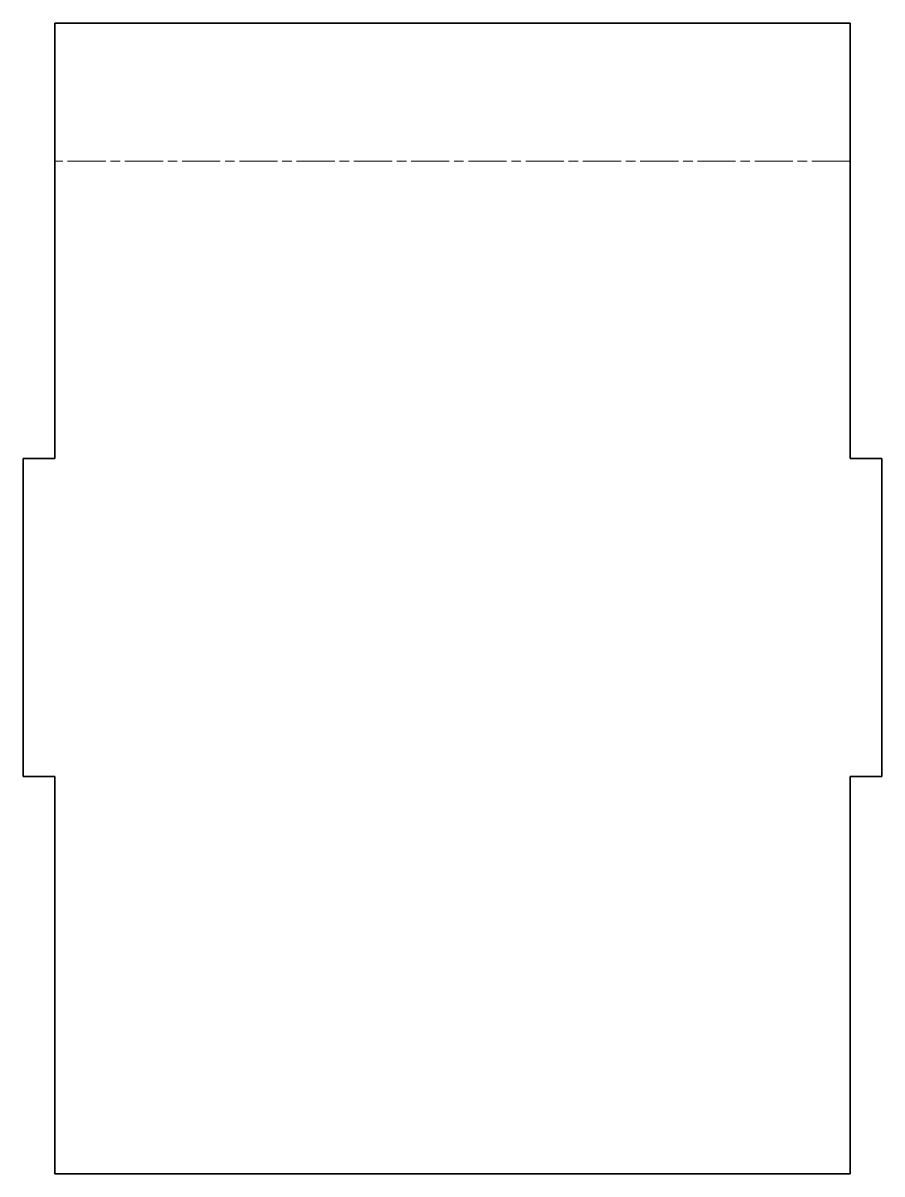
# Model space of a CAD drawing. Header units: inches. Extents: x 0 to 54, y 0 to 72.4.
import ezdxf

# ---------------------------------------------------------------- set-up
doc = ezdxf.new("R2010")
doc.units = ezdxf.units.IN
doc.header["$MEASUREMENT"] = 0
doc.linetypes.add('Chain', pattern=[13.68, 9.12, -1.14, 2.28, -1.14])
doc.layers.add('SIMUMAK Bend Centerline (ISO)', color=7, linetype='Chain', lineweight=9)
doc.layers.add('SIMUMAK Visible (ISO)', color=7, linetype='Continuous', lineweight=35)

# ---------------------------------------------------------------- blocks, each defined once
blk = doc.blocks.new('CA-SMT-02-PREM01_Sheet_2_CA-SMT-02-PREM01 (desplegada)')
at = {"layer": 'SIMUMAK Bend Centerline (ISO)', "ltscale": 0.263158}
blk.add_line((25, 27.5), (-25, 27.5), dxfattribs=at)
at = {"layer": 'SIMUMAK Visible (ISO)'}
for p, q in [((-25, 36.196), (25, 36.196)), ((-25, 36.196), (-25, 8.804)), ((25, 36.196), (25, 8.804)), ((-27, 8.804), (-27, -11.196)), ((-25, 8.804), (-27, 8.804)), ((27, 8.804), (25, 8.804)), ((27, -11.196), (27, 8.804)), ((-27, -11.196), (-25, -11.196)), ((-25, -11.196), (-25, -36.196)), ((25, -36.196), (25, -11.196)), ((25, -11.196), (27, -11.196)), ((-25, -36.196), (25, -36.196))]:
    blk.add_line(p, q, dxfattribs=at)

msp = doc.modelspace()

# ---------------------------------------------------------------- block references
msp.add_blockref('CA-SMT-02-PREM01_Sheet_2_CA-SMT-02-PREM01 (desplegada)', (27, 36.196))

doc.saveas('drawing.dxf')
